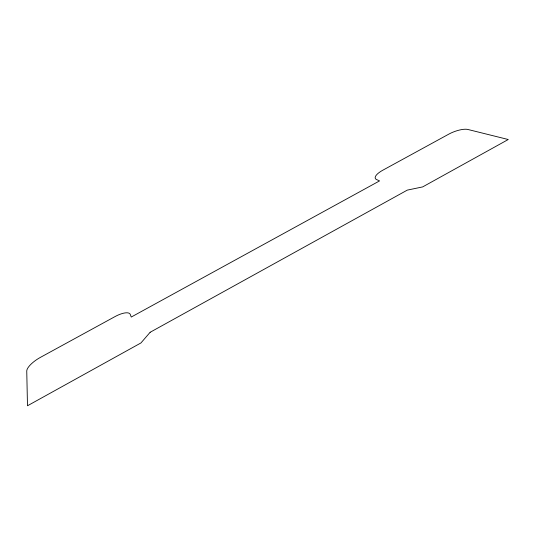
<?xml version="1.0" encoding="UTF-8"?>
<svg xmlns="http://www.w3.org/2000/svg" width="535" height="535" viewBox="0 0 535 535"><rect width="100%" height="100%" fill="white"/><g stroke="black" fill="none" stroke-linecap="round" stroke-linejoin="round"><path stroke-width="0.8" d="M150.154 332.268L140.946 342.942L27.486 405.771L26.75 371.116A16.19 5.504 -32.3 0 1 40.392 357.387L114.992 316.606A15.569 5.497 -30.3 0 1 130.266 314.419L131.249 317.048L379.556 180.904L376.526 179.533A14.766 5.002 -22.1 0 1 382.813 170.21L448.811 134.131A14.88 4.782 -20.5 0 1 467.918 129.477L508.25 139.515L422.663 186.909L407.282 190.119L150.154 332.268"/></g></svg>
